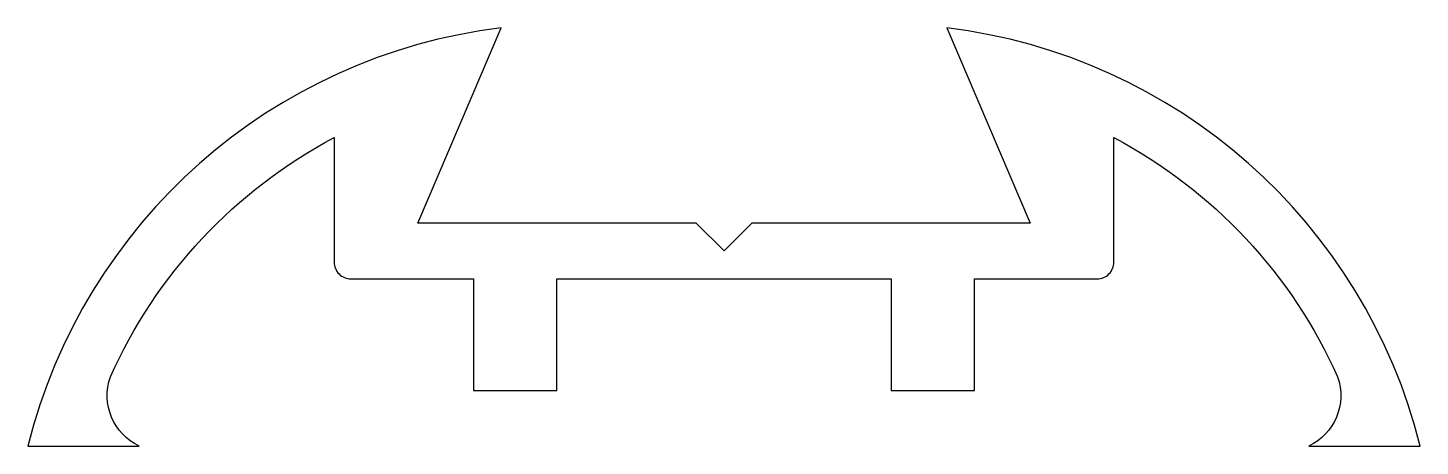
# Model space of a CAD drawing. Extents: x 243.1 to 268.1, y 247.5 to 255.
import ezdxf

# ---------------------------------------------------------------- set-up
doc = ezdxf.new("R2010")
doc.units = 0
doc.layers.add('ANA', color=220, linetype='CONTINUOUS')

msp = doc.modelspace()

# ---------------------------------------------------------------- linework, layer by layer
at = {"layer": 'ANA'}
msp.add_lwpolyline([(252.602, 250.472), (255.602, 250.472), (258.602, 250.472), (258.602, 248.472), (260.102, 248.472), (260.102, 250.472), (262.302, 250.472, 0.414214), (262.602, 250.772), (262.602, 253.004, -0.16784), (266.619, 248.714, -0.386683), (266.102, 247.472), (268.102, 247.472, 0.310763), (259.602, 254.972), (261.102, 251.472), (256.102, 251.472), (255.602, 250.972), (255.102, 251.472), (250.102, 251.472), (251.602, 254.972, 0.310763), (243.102, 247.472), (245.102, 247.472, -0.386683), (244.585, 248.714, -0.16784), (248.602, 253.004), (248.602, 250.772, 0.414214), (248.902, 250.472), (251.102, 250.472), (251.102, 248.472), (252.602, 248.472)], format="xyb", close=True, dxfattribs=at)

doc.saveas('drawing.dxf')
